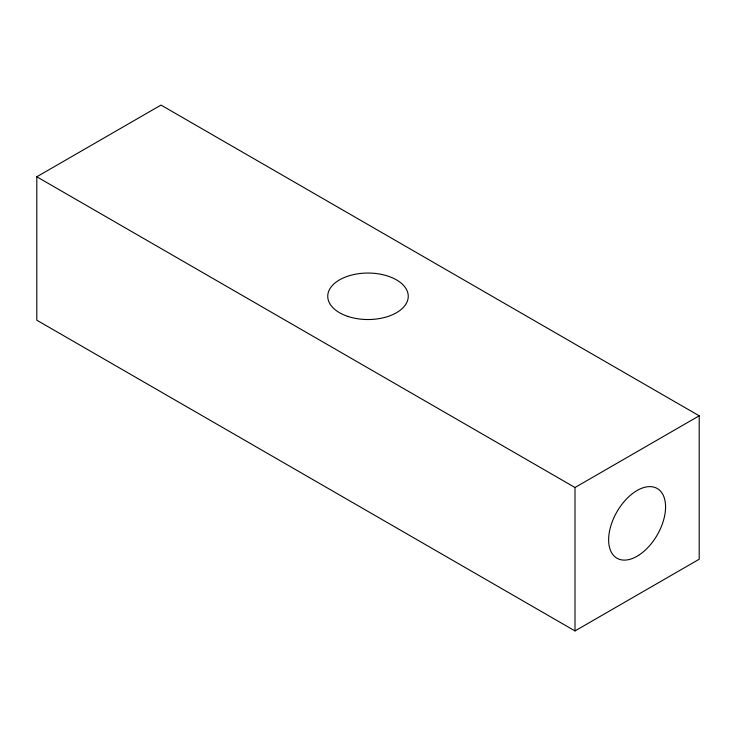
<?xml version="1.0" encoding="UTF-8"?>
<svg xmlns="http://www.w3.org/2000/svg" width="736" height="736" viewBox="0 0 736 736"><rect width="100%" height="100%" fill="white"/><g stroke="black" fill="none" stroke-linecap="round" stroke-linejoin="round"><path stroke-width="1.1" d="M36.8 176.778L161 105.073L699.2 415.803L699.2 559.222L575 630.927L36.8 320.197L36.8 176.778L575 487.508L699.2 415.803M575 487.508L575 630.927M347.87 316.416A40.25 23.239 0 0 0 408.25 296.295A40.25 23.239 0 0 0 347.87 276.166A40.25 23.239 0 0 0 347.87 316.416M638.6 555.321A40.25 23.239 -60 0 0 660.965 491.676A40.25 23.239 -60 0 0 611.736 523.094A40.25 23.239 -60 0 0 638.6 555.321"/></g></svg>
